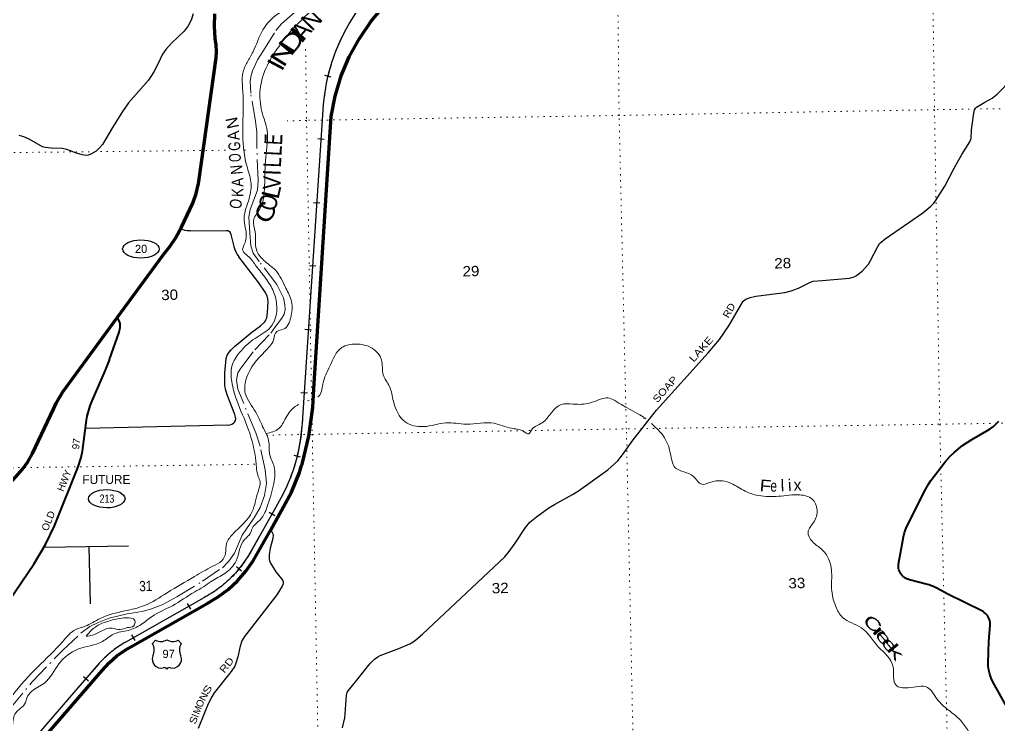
# Model space of a CAD drawing. Header units: feet. Extents: x 244583 to 493183, y 184934 to 372822.
# Drawn here: x 337825 to 354428, y 300553 to 312513 of the extents above; entities that cross this region are included whole.
import ezdxf
from ezdxf.enums import TextEntityAlignment as Align

# ---------------------------------------------------------------- set-up
doc = ezdxf.new("R2010")
doc.units = ezdxf.units.FT
doc.header["$LTSCALE"] = 70
doc.linetypes.add('DOT_DASHED', pattern=[7.7, 5, -1.2, 0.3, -1.2])
doc.linetypes.add('DOTTED', pattern=[1.5, 0.3, -1.2])
for name, color, linetype, lineweight in [('16', 7, 'Continuous', 25), ('17', 7, 'Continuous', 25), ('20', 7, 'Continuous', 70), ('23', 7, 'Continuous', 70), ('26', 7, 'Continuous', 40), ('29', 7, 'Continuous', 25), ('30', 7, 'Continuous', 25), ('34', 7, 'Continuous', 25), ('39', 7, 'Continuous', 13), ('44', 7, 'DOT_DASHED', 13), ('7', 7, 'DOTTED', 13)]:
    doc.layers.add(name, color=color, linetype=linetype, lineweight=lineweight)
doc.layers.add('27', color=7, linetype='Continuous')
doc.layers.add('41', color=7, linetype='Continuous')

msp = doc.modelspace()

# ---------------------------------------------------------------- linework, layer by layer
at = {"layer": '16'}
for p, q in [((340080.41, 301926.07), (340131.72, 301984.83)), ((340323.48, 301990.8), (340323.2, 301990.6)), ((340515.57, 301984.92), (340566.96, 301926.07))]:
    msp.add_line(p, q, dxfattribs=at)
for centre, radius, start, end in [((339887.43, 301815.44), 222.05, 332.97043, 29.75871), ((340222.8, 302142.49), 182.07, 239.97227, 303.45418), ((340424.58, 302141.99), 181.52, 236.33975, 300.08743), ((340424.57, 302142.49), 182.07, 236.54582, 236.59441), ((340759.93, 301815.44), 222.05, 150.24129, 207.02957), ((340226.62, 301660.54), 151.42, 159.09177, 283.81923), ((340420.74, 301660.54), 151.42, 256.18077, 20.90823)]:
    msp.add_arc(centre, radius, start, end, dxfattribs=at)
for centre, major_axis, start_param, end_param in [((340281.96, 301461.72), (-19.56, 51.67), 4.95877769, 6.28318531), ((340365.41, 301461.72), (19.56, 51.67), 0, 1.32637542)]:
    msp.add_ellipse(centre, major_axis=major_axis, ratio=0.929097, start_param=start_param, end_param=end_param, dxfattribs=at)
at = {"layer": '17'}
for centre in [(339882.27, 308620.02), (339304.25, 304382.85)]:
    msp.add_ellipse(centre, major_axis=(-309.24, 1), ratio=0.500121, dxfattribs=at)
at = {"layer": '20'}
for points in [[(342085.95, 303857.15), (342269.01, 304180.78), (342436.63, 304496.49), (342570.33, 304827.98), (342607.62, 304944.7), (342615.6, 304969.67), (342621.81, 304994.7), (342733.31, 305444.43), (342800.74, 305928.85), (342817.3, 306249.26), (343111.67, 310867.4), (343177.95, 311216.16), (343280.32, 311556.08), (343417.67, 311883.43), (343588.48, 312194.64), (343790.88, 312486.29), (343940.52, 312666.28), (345691.01, 314686.1), (345850.24, 314869.82)], [(337362.97, 299466.11), (337629.43, 299670.94), (337797.06, 299824.51), (337912.57, 299951.73), (339223.11, 301470.81), (339342.53, 301599.21), (339474.71, 301714.41), (339618.21, 301815.17), (339670.59, 301846.67), (341008.08, 302604.48), (341192.46, 302715.41), (341364.23, 302844.99), (341521.51, 302991.82), (341662.59, 303154.29), (341785.91, 303330.61), (341830.43, 303405.43), (342085.95, 303857.15)]]:
    msp.add_lwpolyline(points, dxfattribs=at)
at = {"layer": '23'}
for points in [[(339483.85, 307461.33), (340266.83, 308529.79), (340370.97, 308660.71), (340470.67, 308806.55), (340571, 308988.96), (340762.76, 309399.82), (340819.8, 309563.39), (340859.44, 309732.03), (340865.37, 309767.07), (341160.81, 311862.77), (341167.15, 311972.9), (341161.95, 312083.09), (341145.25, 312192.13), (341144.91, 312193.78), (341129.13, 312402.32), (341135.24, 312611.36)], [(337290.06, 304283.86), (337516.72, 304462.35), (337641.48, 304623.1), (337660.25, 304642.65), (337763.43, 304756.67), (337872.82, 304884.35), (337964.56, 305011.7), (338042.49, 305147.93), (338043.68, 305150.29), (338397.75, 305904.39), (338443.4, 306002.54), (338557.76, 306197.55), (339483.85, 307461.33)]]:
    msp.add_lwpolyline(points, dxfattribs=at)
at = {"layer": '26'}
for points in [[(337321.86, 302182.6), (338067.25, 303273.16), (338264.7, 303604.12), (338414.79, 303925.1), (338818.32, 304926.02), (338869.67, 305084.27), (338894.64, 305192.7), (338962.05, 305714.13), (338974.06, 305784.32), (339022.7, 305956.49), (339056.24, 306046.72), (339280.53, 306563.42), (339347.95, 306732.7), (339352.12, 306745.17), (339512.59, 307208.68), (339521.69, 307234.99), (339527.98, 307262.1), (339531.41, 307289.73), (339531.93, 307317.55), (339529.53, 307345.29), (339524.26, 307372.61), (339516.15, 307399.24), (339505.31, 307424.88), (339491.84, 307449.24), (339483.85, 307461.33)], [(354280.17, 301405.63), (354263.28, 301473.14), (354253.54, 301542.05), (354251, 301593.28), (354262.8, 301963.43), (354286.51, 302229.14), (354287.97, 302254.76), (354286.74, 302280.39), (354282.84, 302305.75), (354276.31, 302330.56), (354267.22, 302354.56), (354255.67, 302377.47), (354241.8, 302399.05), (354225.74, 302419.07), (354207.67, 302437.29), (354187.81, 302453.53), (354166.35, 302467.6), (354157.15, 302472.7), (353560.44, 302768.28), (353384.64, 302862.45), (353359.3, 302876.02), (353334.64, 302888.5), (353328.38, 302891.67), (353278.36, 302911.78), (353251.51, 302919.43), (353226.98, 302926.43), (353201.51, 302933.15), (352918.03, 303007.97), (352893.59, 303015.17), (352870.03, 303024.88), (352847.62, 303037), (352826.6, 303051.4), (352807.19, 303067.91), (352789.62, 303086.37), (352774.08, 303106.55), (352760.73, 303128.26), (352749.72, 303151.24), (352741.17, 303175.24), (352735.18, 303200.01), (352731.81, 303225.26), (352731.1, 303250.73), (352732.67, 303272.96), (352817.35, 303737.13), (352836.88, 303811.3), (352864.06, 303883.02), (352876.89, 303910.6), (353192.08, 304539.6), (353241.65, 304628.64), (353283.5, 304690.01), (353523.06, 305010.88), (353611.37, 305105.1), (353675.1, 305166.45), (353819.06, 305285.08), (353974.63, 305388.01), (354231.63, 305534.5), (354288.69, 305568.09), (354341.93, 305607.45), (354390.76, 305652.16), (354434.65, 305701.73)], [(354680.45, 300505.78), (354668.31, 300593.13), (354653.24, 300663.66), (354630.89, 300732.22), (354605.19, 300790.7), (354334.59, 301277.72), (354304.03, 301340.25), (354280.17, 301405.63)]]:
    msp.add_lwpolyline(points, dxfattribs=at)
at = {"layer": '29'}
for p, q in [((340717.21, 308925.9), (341327.73, 308936.29)), ((341358.87, 305630.27), (338943.66, 305576.17)), ((338249.54, 303563.5), (339674.78, 303583.66)), ((339001.05, 303570.74), (339019.8, 302599.07))]:
    msp.add_line(p, q, dxfattribs=at)
for points in [[(354320.03, 311180.97), (354407.44, 311249.61), (354485.27, 311326.32), (354539.86, 311384.44), (354582.84, 311442.55), (354699, 311647.13), (354940.62, 312060.93), (354975.47, 312112.1), (355237.99, 312460.79), (355637.58, 312958.28), (356069.7, 313497.62), (356117.32, 313532.51), (356176.57, 313562.72), (356224.19, 313579.01), (356269.49, 313585.96), (356372.79, 313593.94)], [(340771.92, 312608.7), (340735.07, 312501.79), (340683.49, 312405.92), (340617.17, 312317.44), (340403.47, 312110.97), (340307.67, 312007.73), (340248.72, 311926.62), (340167.66, 311757.02), (340101.34, 311624.29), (340012.91, 311484.19), (339673.93, 311100.75), (339570.77, 310953.27), (339401.28, 310680.44), (339231.79, 310392.85), (339180.21, 310337.54), (339121.25, 310282.25), (339032.83, 310226.93), (338988.61, 310212.19), (338951.77, 310208.51), (338885.45, 310215.87), (338789.65, 310245.38), (338627.53, 310308.05), (338546.47, 310326.49), (338362.24, 310333.86), (338260.92, 310344.91), (338214.86, 310355.98), (337986.42, 310481.34), (337899.84, 310525.57), (337816.94, 310547.71)], [(347800.17, 304872.82), (347969.84, 305028.57), (348051.15, 305126.21), (348230.04, 305381.93), (348629.63, 305884.07), (349503.15, 306860.46), (349698.3, 307083.63), (349856.28, 307316.1), (350060.72, 307669.46), (350100.22, 307734.56), (350144.36, 307771.75), (350216.38, 307799.66), (350311.63, 307818.25), (350804.15, 307883.34), (350911.01, 307911.24), (351036.47, 307957.73), (351240.91, 308060.02), (351287.37, 308073.98), (351436.06, 308087.92), (351900.7, 308125.11), (351979.68, 308148.37), (352021.5, 308171.62), (352114.43, 308246), (352221.3, 308362.24), (352253.82, 308413.38), (352383.92, 308664.45), (352412.97, 308710.96), (352438.52, 308738.86), (352504.73, 308794.63), (353145.93, 309231.68), (353283.01, 309347.95), (353329.48, 309396.77), (353359.67, 309436.26), (353517.65, 309687.33), (353675.62, 309994.2), (353805.72, 310226.67), (353941.65, 310440.58), (353963.7, 310496.34), (353972.99, 310645.12), (354010.16, 310924.09), (354022.96, 310984.57), (354036.9, 311010.15), (354056.63, 311026.38), (354196.02, 311110.07), (354320.03, 311180.97)], [(340717.21, 308925.9), (340666.9, 308928.22), (340634.66, 308931.91), (340557.38, 308955.05)], [(341327.73, 308936.29), (341359.13, 308931.9), (341370.19, 308927.29), (341384.47, 308916.22), (341397.82, 308900.56), (341410.26, 308866.45), (341461.84, 308661.82), (341477.96, 308610.22), (341499.15, 308559.52), (341517.57, 308525.42), (341541.59, 308489.17)], [(341358.87, 305630.27), (341394.13, 305635.76), (341424.99, 305645.89), (341451.24, 305664.34), (341469.21, 305682.76), (341485.32, 305711.34), (341490.39, 305736.22), (341488.09, 305768.49), (341475.66, 305813.65), (341346.7, 306145.47), (341314.92, 306244.1), (341306.17, 306307.7), (341306.17, 306521.54), (341328.28, 306761.19), (341348.08, 306817.42), (341379.86, 306868.12), (341414.4, 306911.44), (341468.29, 306963.98), (341766.73, 307207.31), (341914.11, 307317.92), (341980.45, 307376.92), (341997.03, 307399.04), (342004.4, 307415.64), (342019.13, 307452.51), (342032.02, 307539.14), (342041.24, 307730.87), (342035.7, 307775.1), (342022.82, 307823.04), (341987.8, 307885.71), (341884.64, 308047.94), (341541.59, 308489.17)], [(343302.47, 300493.03), (343344.34, 300667.38), (343348.93, 300734.8), (343367.52, 301050.96), (343381.51, 301092.81), (343397.77, 301120.7), (343497.62, 301246.24), (343767.11, 301581), (343847.31, 301660.04), (343900.75, 301699.56), (343943.67, 301720.49), (344259.62, 301841.37), (344442.05, 301920.41), (344501.24, 301952.96), (344546.6, 301987.82), (344659.21, 302083.14), (346053.13, 303394.29), (346131.03, 303489.59), (346229.69, 303626.76), (346406.26, 303896.43), (346481.84, 303987.08), (346592.11, 304073.11), (346804.76, 304228.85), (346898.77, 304286.99), (347205.44, 304454.37), (347303.09, 304514.8), (347800.17, 304872.82), (347796.57, 304880.38)], [(342085.95, 303857.15), (342118.81, 303789.5), (342123.45, 303763.93), (342122.28, 303710.45), (342075.82, 303543.07), (342058.4, 303429.16), (342056.08, 303364.07), (342066.53, 303329.2), (342079.31, 303287.36), (342168.75, 303143.22), (342289.55, 302994.44), (342295.37, 302980.49), (342297.69, 302957.24), (342293.05, 302936.32), (342280.26, 302901.45), (342187.33, 302752.67), (341639.06, 302045.95), (341596.1, 301969.24), (341564.72, 301878.57), (341527.55, 301701.89), (341499.67, 301608.9), (341474.13, 301543.81), (341416.03, 301450.82), (341127.96, 301088.16), (341083.84, 301020.75), (341025.74, 300902.18), (340855, 300481.41)]]:
    msp.add_lwpolyline(points, dxfattribs=at)
at = {"layer": '34'}
for p, q in [((342998.56, 311567.59), (343106.2, 311542.15)), ((342883.21, 310494.01), (342993.58, 310486.69)), ((342808.78, 309410.77), (342919.15, 309403.45)), ((342740.45, 308340.74), (342850.82, 308333.42)), ((342666.02, 307257.5), (342776.38, 307250.18)), ((342597.69, 306187.46), (342708.06, 306180.15)), ((342477.04, 305119.4), (342584.63, 305093.73)), ((342059.82, 304153.21), (342156.1, 304098.75)), ((341505.82, 303232.13), (341591.32, 303161.97)), ((340670.31, 302606.77), (340724.84, 302510.54)), ((339724.33, 302073.79), (339778.86, 301977.55)), ((338910.57, 301366.49), (338994.32, 301294.24))]:
    msp.add_line(p, q, dxfattribs=at)
at = {"layer": '34', "lineweight": 13}
for p, q in [((342974.62, 311063.96), (342622.49, 305752.84)), ((342168.91, 304237.4), (341730.33, 303462.05)), ((340951.39, 302704.54), (339613.9, 301946.73)), ((339136.04, 301545.93), (337825.5, 300026.85))]:
    msp.add_line(p, q, dxfattribs=at)
at = {"layer": '34'}
for points in [[(344950.19, 314900.62), (343454.67, 312512.86), (343449.34, 312504.24), (343419.94, 312455.82), (343391.46, 312406.67), (343363.59, 312357.16), (343337, 312307.21), (343311.03, 312256.88), (343286.01, 312206.16), (343261.9, 312154.7), (343238.77, 312103.17), (343216.22, 312050.94), (343194.97, 311998.59), (343174.32, 311945.55), (343154.97, 311892.4), (343136.22, 311838.88), (343118.46, 311785.26), (343101.6, 311730.94), (343086.05, 311676.49), (343071.14, 311622), (343057.15, 311566.79), (343044.16, 311511.81), (343032.11, 311456.43), (343021.33, 311400.62), (343011.22, 311345.08), (343002.06, 311289.14), (342994.17, 311232.76), (342986.94, 311176.66), (342980.69, 311120.48), (342975.72, 311063.88), (342623.59, 305752.78), (342622.57, 305728.97), (342618.48, 305667.7), (342613.71, 305606.62), (342607.73, 305545.13), (342600.83, 305484.27), (342592.81, 305423.32), (342583.35, 305362.42), (342573.29, 305302.03), (342562.12, 305241.58), (342549.51, 305181.15), (342536.3, 305121.25), (342522.07, 305061.61), (342506.39, 305002), (342498.13, 304974.53), (342481.04, 304919.73), (342462.74, 304864.87), (342443.32, 304810.69), (342423.34, 304756.87), (342402.16, 304702.97), (342380.31, 304649.87), (342357.43, 304596.99), (342333.27, 304544.51), (342308.69, 304492.66), (342283.1, 304441.03), (342256.21, 304389.79), (342228.92, 304339.19), (342200.78, 304289.09), (342171.35, 304239.39)], [(342171.35, 304239.39), (342169.86, 304236.85), (341756, 303505.2), (341756.01, 303505.21), (341724.17, 303448.92), (341706.93, 303419.72), (341689.25, 303390.96), (341671.05, 303362.35), (341652.49, 303333.99), (341633.23, 303306.13), (341613.61, 303278.52), (341593.37, 303251.26), (341572.78, 303224.23), (341551.65, 303197.81), (341530.17, 303171.63), (341508.25, 303145.88), (341485.71, 303120.45), (341462.89, 303095.55), (341439.54, 303070.81), (341415.84, 303046.74), (341391.6, 303022.84), (341367.01, 302999.63), (341342.06, 302976.66), (341316.83, 302954.22), (341291, 302932.1), (341264.78, 302910.66), (341238.4, 302889.57), (341211.39, 302868.82), (341184.29, 302848.67), (341156.73, 302828.94), (341128.64, 302809.81), (341100.54, 302791.11), (341071.99, 302772.83), (341042.92, 302755.15), (341013.82, 302737.9), (340984.45, 302721.16), (340954.57, 302705.02), (340951.93, 302703.58), (339614.45, 301945.78), (339613.67, 301945.33), (339611.19, 301943.89), (339584.4, 301928.05), (339557.65, 301911.71), (339531.46, 301894.9), (339505.31, 301877.59), (339479.7, 301859.83), (339454.27, 301841.69), (339429.23, 301823.21), (339404.39, 301804.12), (339380.08, 301784.56), (339356.06, 301764.77), (339332.22, 301744.36), (339308.91, 301723.75), (339285.88, 301702.66), (339263.3, 301680.97), (339241.1, 301659.18), (339219.2, 301636.92), (339197.74, 301614.06), (339176.66, 301591.1), (339162.07, 301574.66)], [(339162, 301573.95), (338814.99, 301172.11), (337826.33, 300026.13), (337825.28, 300024.9), (337812.96, 300010.33)]]:
    msp.add_lwpolyline(points, dxfattribs=at)
at = {"layer": '34', "lineweight": 13}
for centre, radius, start, end in [((346212.22, 310797.71), 3248.53, 148.11903, 175.29876), ((339105.72, 305917.4), 3520.62, 344.93438, 357.32097), ((339340.83, 305937.83), 3299.89, 329.03424, 343.53066), ((340042.02, 304418.99), 1940.65, 298.03125, 330.45817), ((340507.74, 300395.7), 1790.16, 119.98317, 140.07387)]:
    msp.add_arc(centre, radius, start, end, dxfattribs=at)
at = {"layer": '39'}
msp.add_line((342710.56, 306043.52), (342734.69, 306049.79), dxfattribs=at)
for points in [[(345140.06, 316005.7), (345045.68, 315922.84), (344958.05, 315807.19), (344954.11, 315657.51), (344942.64, 315341.88), (344880.49, 315107.69), (344726.13, 314923.45), (344682.6, 314819.14), (344477.99, 314627.43), (344106.06, 314356.21), (343925.76, 314088.38), (343749.32, 313826.71), (343586.13, 313743.29), (343457.07, 313739.65), (343384.35, 313668.88), (343382.21, 313600.1), (343255.26, 313519.72), (343198.1, 313324.07), (343133.11, 313265.64), (343078.05, 313286.33), (343028.01, 313198), (343029.29, 313151.55), (343071.31, 313164.86), (343048.16, 313053.05), (342960.24, 312874.72), (342605.15, 312504.94), (342251.13, 312096.79), (342023.09, 311730.59), (341905.06, 311327.07), (341935.54, 310954.01), (342023.34, 310625), (342001.37, 310177.7), (341980.47, 309692.02), (341888.89, 309281.16), (341790.83, 309104.57), (341822.35, 308913.45), (341840.79, 308610.79), (341962.78, 308432.31), (342163.3, 308260.1), (342343.25, 307955.93), (342436.37, 307726.11), (342425.58, 307459.01), (342295.93, 307257.28), (342187.93, 307221.9), (342129.37, 307076.74), (341985.43, 306880.67), (341674.81, 306435.34), (341653.88, 306169.97), (341830.13, 305853.57), (341965.15, 305568.34), (342049.27, 305372.63), (342065.82, 305138.64), (342144.44, 304922.57), (342136, 304643.4), (342036.97, 304282.86), (341904.79, 304026.48), (341777.34, 303891.52), (341737.66, 303793.38), (341641.58, 303691.63), (341496.22, 303327.76), (341308.37, 303114.29), (341072.01, 302976.25), (340943.32, 302885.71), (340796.27, 302802.74), (340417.27, 302567.71), (340071.12, 302386.15), (339889.21, 302249.65), (339672.13, 302144.49)], [(343046.22, 313616.31), (343045.04, 313604.75), (342871.4, 313314.86), (342652.38, 312987.32), (342438.53, 312765.03), (342198.81, 312602.64), (341953.76, 312341.06), (341784.48, 311966.41), (341684.46, 311787.75), (341612.85, 311603.82), (341611.35, 311292.52), (341678.52, 310029.14), (341748.46, 309762.29), (341718, 309476.44), (341634.38, 309142.61), (341669.24, 308830.3), (341636.62, 308695.99), (341609.16, 308594.15), (341692.33, 308505.54), (341821.66, 308353.55), (341976.58, 308151.76), (342120.07, 307925.38), (342185.41, 307678.62), (342161.74, 307439.45), (342081.05, 307291.65), (341819.82, 307104.4), (341557.96, 306866.6), (341427.18, 306632.5), (341424.35, 306369.67), (341507.72, 306054.69), (341704.95, 305563.03), (341833.05, 305016.87), (341874.53, 304757.31), (341903.25, 304667.16), (341869.51, 304500.47), (341769.81, 304164.17), (341437.4, 303776.83), (341334.76, 303620.33), (341319, 303460.21), (341253.94, 303331.04), (341099.15, 303235.73), (340793.16, 303061.37), (340328.46, 302787.54), (339938.94, 302568.38), (339608.42, 302478.21), (339192.14, 302351.28), (338935.44, 302218.73), (338777.47, 302165.77), (338555.16, 301957.38), (338135.03, 301531.2), (337700.55, 301039.93), (337535.43, 300806.88), (337345.28, 300566.1)], [(342881.3, 306111.79), (342884.53, 306113.7), (342969.43, 306328.31), (343088.11, 306634.84), (343289.37, 306947.73), (343527.9, 307007), (343804.34, 306935.97), (343963.18, 306738.32), (343994.41, 306484.53), (344098.74, 306287.37), (344166.21, 306036.62), (344365.54, 305688.53), (344676.59, 305606.34), (345056.29, 305669.59), (345406.01, 305649.13), (345873.87, 305662.31), (346166.83, 305577.59), (346368.04, 305526.67), (346459.96, 305486.81), (346506.69, 305548.77), (346686.97, 305671.08), (347011.41, 305981.38), (347211, 305989.02), (347503.14, 306007.36), (347775.23, 306093.86), (348032.62, 305981.86), (348414.85, 305747.1), (348408.68, 305749.15)], [(342005.81, 305487.32), (342221.33, 305573.54), (342339.49, 305752.71), (342531.38, 305966.3), (342561.02, 305981.02)], [(348542.37, 305658.66), (348722.69, 305475.79), (348851.22, 305206.55), (348952.41, 304904.2), (349250.96, 304763.05), (349397.99, 304627.73), (349552.33, 304666.43), (349861.38, 304656.95), (350101.12, 304526.27), (350359.91, 304436.54), (350699.32, 304423.87), (351061.92, 304448.24), (351265.71, 304377.18), (351353.52, 304193.7), (351290.81, 303979.71), (351198.36, 303819.45), (351271.5, 303655.77), (351434.66, 303520.9), (351509.82, 303430.05), (351598.8, 303131.4), (351598.32, 302856.5), (351671.32, 302551.33), (351785.35, 302368.6), (352105.08, 302191.66), (352390.39, 301872.26), (352641.98, 301531.7), (352691.01, 301217.78), (352894.02, 301174.99), (353226.88, 301180.33), (353387.73, 300982.74), (353580.58, 300796.16), (353783.12, 300624), (353917.31, 300441.83), (354289.5, 300046.06)], [(338954.19, 302051.5), (339093.52, 302194.89), (339370.66, 302317.9), (339629.8, 302361.59), (339778.41, 302315.25), (339762.77, 302223.85), (339654.54, 302196.55), (339532.36, 302162.79), (339396.47, 302187.25), (339198.27, 302129.12), (339008.58, 302055.05), (338954.19, 302051.5)], [(339672.13, 302144.49), (339419.48, 302084.82), (339229.17, 301960.21), (338813, 301829.23), (338490.92, 301579.63), (338245.57, 301255.39), (338027.48, 301113.82), (337947.86, 301000.41), (337925.72, 300925.01), (337743.53, 300725.84), (337700.98, 300512.41), (337637.71, 300318.61), (337634.54, 300067.9), (337416.15, 299810.11), (337357.81, 299800.36)]]:
    msp.add_spline(points, degree=3, dxfattribs=at)
at = {"layer": '44'}
for points in [[(341846.94, 310608.22), (341826.1, 310786.6), (341745.09, 311263.35), (341738.81, 311467.21), (341753.36, 311561.84), (341774.19, 311641.87), (341858.84, 311827.53), (341963.33, 311991.27), (342169.84, 312326.16), (342268.87, 312442.58), (342639.06, 312766.56)], [(337656.7, 300810.4), (338037.73, 301276.27), (338558.77, 301814.93), (338865.24, 302098.83), (339018.01, 302215.3), (339145.32, 302277.17), (339341.73, 302353.6), (339650.91, 302430.03), (339803.68, 302451.87), (339923.71, 302473.71), (340043.74, 302506.47), (340241.99, 302582.9), (340493.84, 302717.56), (340925.81, 302983.26), (341264.96, 303212.54), (341373.21, 303325.38), (341468.65, 303460.04), (341599.6, 303765.76), (341803.29, 304056.93), (341906.09, 304231.64), (341977.88, 304435.45), (342011.57, 304642.92), (341992.43, 304872.2), (341904.27, 305276.21), (341832.39, 305498.22), (341526.85, 306240.7), (341505.99, 306397.22), (341526.85, 306517.31), (341575.1, 306597.4), (341817.84, 306910.38), (342087.97, 307190.66), (342167.03, 307303.46), (342273.48, 307449.07), (342311.67, 307514.58), (342327.07, 307594.63), (342326.22, 307671.09), (342300.76, 307791.19), (342188, 308020.49), (341890.59, 308409.9), (341784.25, 308548.23), (341745.09, 308671.95), (341727.89, 308890.36), (341715.99, 309166.94), (341735.16, 309290.71), (341861.49, 309618.25), (341873.38, 309789.34), (341846.94, 310375.29), (341846.94, 310608.22)]]:
    msp.add_lwpolyline(points, dxfattribs=at)
at = {"layer": '7'}
msp.add_line((341654.92, 310299.31), (341618.05, 310298.91), dxfattribs=at)
for points in [[(353205.31, 319979.01), (353263.61, 316297.92), (353343.7, 310984.42), (353432.53, 305646.91), (353559.23, 300326.64)], [(348231.36, 300245.23), (348116.76, 305565.84), (347994.09, 310886.23), (347934.16, 316200.29), (347920.5, 317716.82)], [(342676.18, 312009.8), (342692.49, 310803.53), (342789.17, 305474.33), (342889.04, 300175.54)], [(367843.77, 311211.58), (364023.42, 311156), (358657.46, 311065.43), (353343.7, 310984.42), (347994.09, 310886.23), (342692.49, 310803.53), (342361.91, 310794.21)], [(341317.89, 310295.7), (337603.53, 310255.89), (337199.58, 310263.82)], [(342013.33, 305460.82), (342789.17, 305474.33), (348042.41, 305566.54), (353432.53, 305646.91), (358754.02, 305740.27), (364073.99, 305815.4), (367931.53, 305895.65)], [(337280.38, 304923.72), (337698.69, 304908.46), (341841.94, 304967.47)]]:
    msp.add_lwpolyline(points, dxfattribs=at)

# ---------------------------------------------------------------- texts
at = {"layer": '16'}
msp.add_text('97', height=140, dxfattribs=at).set_placement((340353.37, 301680.29), align=Align.CENTER)
at = {"layer": '17'}
msp.add_text('20', height=140, dxfattribs=at).set_placement((339885.72, 308551.71), align=Align.CENTER)
msp.add_text('FUTURE', height=150, rotation=0.137, dxfattribs=at).set_placement((338890.91, 304632.41))
at = {"layer": '17', "width": 0.8}
msp.add_text('213', height=140, dxfattribs=at).set_placement((339307.13, 304314.53), align=Align.CENTER)
at = {"layer": '27', "width": 1.05}
for s, rotation, p in [('97', 82.634, (338831.29, 305213.17)), ('OLD', 68.043, (338302.06, 303824.38))]:
    msp.add_text(s, height=120, rotation=rotation, dxfattribs=at).set_placement(p)
at = {"layer": '27'}
msp.add_text('HWY', height=120, rotation=68.043, dxfattribs=at).set_placement((338567.45, 304494.86))
at = {"layer": '30'}
for s, rotation, width, p in [('RD', 60.948, 1.1, (349849.25, 307437.44)), ('LAKE', 48.183, 1.25, (349257.98, 306689.93)), ('SOAP', 48.183, 1.2, (348640.15, 306000.82)), ('RD', 51.539, 1.2, (341297.98, 301414.75))]:
    msp.add_text(s, height=120, rotation=rotation, dxfattribs=dict(at, width=width)).set_placement(p)
for s, rotation, width, p in [('S', 56.795, 1.45, (341059.24, 301110.99)), ('N', 63.895, 1.15, (340997.89, 301000.18)), ('S', 67.914, 1.15, (340829.7, 300603.06))]:
    msp.add_text(s, height=120, rotation=rotation, dxfattribs=dict(at, width=width)).set_placement(p, align=Align.CENTER)
for s, p in [('M', (340894.94, 300774.19)), ('O', (340941.69, 300889.36)), ('I', (340858.87, 300679))]:
    msp.add_text(s, height=120, rotation=67.914, dxfattribs=at).set_placement(p, align=Align.CENTER)
at = {"layer": '41'}
for s, rotation, p in [('N', 101.837, (341530.02, 310780.19)), ('l', 2.24, (350767.74, 304508.87)), ('i', 3.852, (350893.73, 304511.73)), ('x', 2.248, (351023.81, 304519.53))]:
    msp.add_text(s, height=200, rotation=rotation, dxfattribs=at).set_placement(p, align=Align.CENTER)
for s, rotation, width, p in [('A', 95.33, 0.9, (341551.63, 310552.11)), ('G', 93.189, 0.75, (341568.1, 310369.31)), ('O', 91.234, 0.7, (341577.17, 310171.43)), ('N', 94.558, 0.85, (341604.77, 309973.77)), ('A', 91.51, 0.85, (341619.78, 309753.68)), ('K', 89.098, 0.85, (341620.55, 309577.95)), ('O', 83.007, 0.8, (341592, 309375.5)), ('F', 355.224, 1.2, (350469.15, 304504.01)), ('e', 359.395, 0.75, (350615.59, 304501.92)), ('C', 320.344, 1.6, (352231.35, 302184.71)), ('r', 312.482, 2.15, (352336.15, 302059.77)), ('e', 310.148, 1.85, (352408.43, 301965.6)), ('e', 309.719, 1.8, (352506.01, 301840.5)), ('k', 309.167, 2.05, (352604.9, 301722.31))]:
    msp.add_text(s, height=200, rotation=rotation, dxfattribs=dict(at, width=width)).set_placement(p, align=Align.CENTER)
at = {"layer": '44'}
for s, rotation, p in [('N', 45.777, (342884.9, 312406.94)), ('A', 48.428, (342711.86, 312220.74))]:
    msp.add_text(s, height=300, rotation=rotation, dxfattribs=at).set_placement(p, align=Align.CENTER)
for s, rotation, width, p in [('D', 49.695, 1.45, (342555.59, 312033.7)), ('I', 49.695, 1.65, (342663.34, 312167.92)), ('N', 57.673, 1.4, (342413.76, 311854.86)), ('I', 61.952, 1.2, (342303.48, 311678.17)), ('E', 87.278, 0.7, (342280.84, 310473.68)), ('L', 87.098, 0.8, (342270.86, 310283.29)), ('L', 87.56, 0.8, (342261.48, 310087.49)), ('V', 87.512, 0.85, (342254.84, 309738.32)), ('I', 87.512, 0.9, (342254.69, 309912.37)), ('L', 76.955, 1.05, (342239.9, 309565.95)), ('O', 73.815, 0.85, (342190.22, 309370.23)), ('C', 60.049, 1.2, (342123.93, 309170.62))]:
    msp.add_text(s, height=300, rotation=rotation, dxfattribs=dict(at, width=width)).set_placement(p, align=Align.CENTER)
at = {"layer": '7'}
for s, width, p in [('29', 1.1, (345340.56, 308153.3)), ('28', 1.1, (350628.25, 308287.87)), ('30', 1.1, (340229.05, 307751.52)), ('33', 1.1, (350867.6, 302859.89)), ('31', 0.85, (339857.22, 302811.58)), ('32', 1.1, (345836.86, 302775.62))]:
    msp.add_text(s, height=175, rotation=1.614, dxfattribs=dict(at, width=width)).set_placement(p)

doc.saveas('drawing.dxf')
